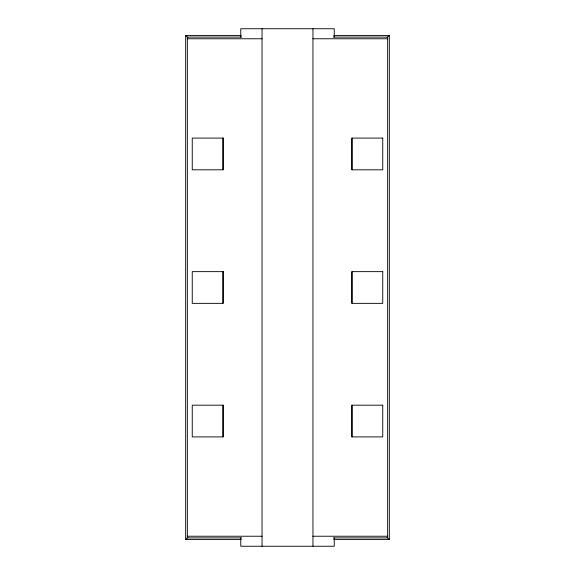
<?xml version="1.0" encoding="UTF-8"?>
<svg xmlns="http://www.w3.org/2000/svg" width="575" height="575" viewBox="0 0 575 575"><rect width="100%" height="100%" fill="white"/><g stroke="black" fill="none" stroke-linecap="round" stroke-linejoin="round"><path stroke-width="0.86" d="M387.104 37.655L389.332 35.427L333.708 35.427M241.292 539.573L185.667 539.573L187.896 537.345M185.667 539.573L185.667 35.427L241.292 35.427M241.644 37.095L187.342 37.095L187.342 537.905L241.644 537.905M333.356 37.095L387.658 37.095L387.658 537.905L333.356 537.905M187.342 38.769L262.121 38.769M312.879 38.769L387.658 38.769M187.342 536.231L262.121 536.231M312.879 536.231L387.658 536.231M333.708 539.573L389.332 539.573L389.332 35.427M185.667 35.427L187.896 37.655M387.104 537.345L389.332 539.573M352.015 138.093L352.015 169.812M352.015 271.644L352.015 303.356M352.015 405.188L352.015 436.907M334.24 37.095L334.24 28.75L240.76 28.75L240.76 37.095M334.24 537.905L334.24 546.25L240.76 546.25L240.76 537.905M312.958 28.75L312.958 546.25M262.042 28.75L262.042 546.25M222.985 138.093L222.985 169.812M222.985 271.644L222.985 303.356M222.985 405.188L222.985 436.907M223.114 138.093L192.251 138.093L192.251 169.812L223.114 169.812L223.114 138.093M382.749 138.093L351.886 138.093L351.886 169.812L382.749 169.812L382.749 138.093M223.114 271.644L192.251 271.644L192.251 303.356L223.114 303.356L223.114 271.644M382.749 271.644L351.886 271.644L351.886 303.356L382.749 303.356L382.749 271.644M223.114 405.188L192.251 405.188L192.251 436.907L223.114 436.907L223.114 405.188M382.749 405.188L351.886 405.188L351.886 436.907L382.749 436.907L382.749 405.188"/></g></svg>
